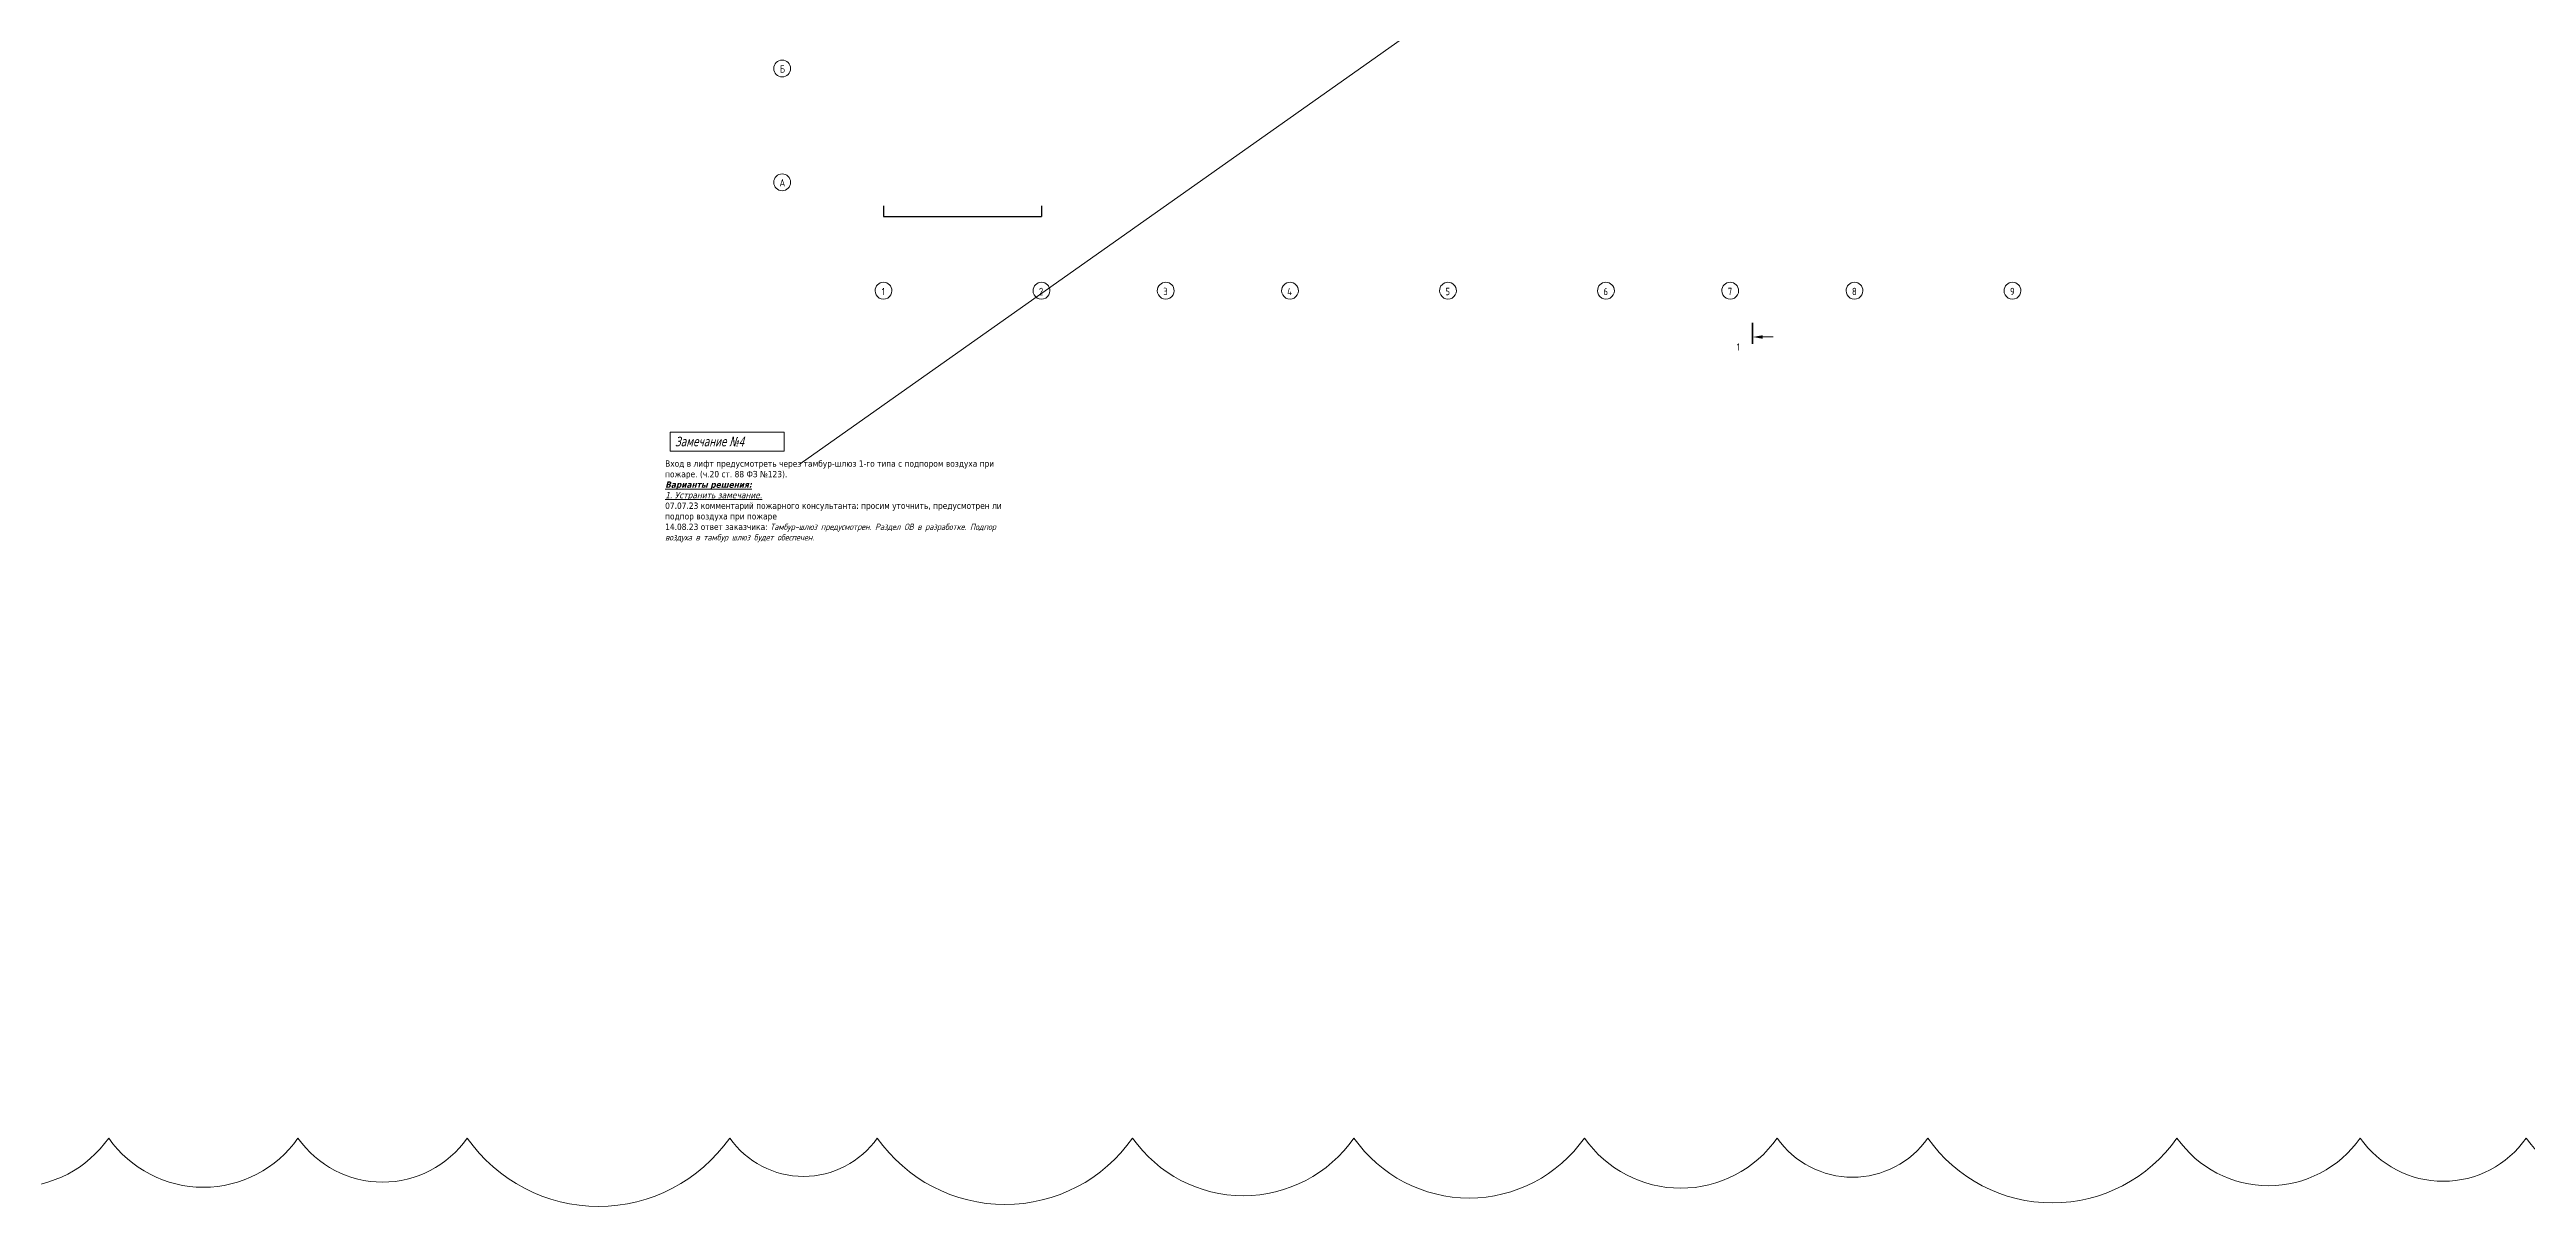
# Model space of a CAD drawing. Header units: millimetres. Extents: x -584918 to 2941280, y 3000189 to 4229862.
# Drawn here: x 131642 to 249239, y 3401522 to 3456426 of the extents above; entities that cross this region are included whole.
import ezdxf

# ---------------------------------------------------------------- set-up
doc = ezdxf.new("R2010")
doc.units = ezdxf.units.MM
doc.layers.get('Defpoints').update_dxf_attribs({"lineweight": 0})
for name, color, linetype, lineweight in [('Оси', 7, 'Continuous', 0), ('Разрезы', 7, 'Continuous', 0), ('экспертиза ДУ', 1, 'Continuous', 0), ('экспертиза ДУ пояснения', 6, 'Continuous', 0)]:
    doc.layers.add(name, color=color, linetype=linetype, lineweight=lineweight)
doc.styles.add('GOST Common_1', font='', dxfattribs={"height": 700})
doc.styles.add('GOST Common_4', font='', dxfattribs={"width": 0.8, "height": 700})
doc.styles.get("Standard").update_dxf_attribs({"font": 'arial.ttf'})
doc.styles.add('ЭКСПЕРТИЗА', font='tahoma.ttf')
doc.styles.get('GOST Common_1').set_extended_font_data('GOST Common')
doc.styles.get('GOST Common_4').set_extended_font_data('GOST Common')
doc.dimstyles.new('ISO-25', dxfattribs={"dimtxt": 2.5, "dimasz": 2.5, "dimexe": 1.25, "dimexo": 0.625, "dimtad": 1, "dimtxsty": 'Standard', "dimcen": 2.5, "dimadec": 0, "dimazin": 0, "dimtfac": 1, "dimtmove": 0, "dimatfit": 3, "dimfxl": 1, "dimarcsym": 0})

# ---------------------------------------------------------------- blocks, each defined once
blk = doc.blocks.new('Ось сетки - Круг_Ø8 мм-6577-АР Этаж 00')
at = {"layer": 'Оси'}
for start, end in [(360, 180), (180, 360)]:
    blk.add_arc((0, 0), 4, start, end, dxfattribs=at)
blk = doc.blocks.new('Разрез - Номер вида сзади_3_5 мм-64069-АР Этаж 00')
at = {"layer": 'Разрезы'}
for points in [[(9.8, 0.4), (9.8, -0.4), (-0.3, -0.4), (-0.3, 0.4)], [(2.2, -4.7), (3, 0), (3.8, -4.7)]]:
    blk.add_hatch(color=256, dxfattribs=at).paths.add_polyline_path(points)
at = {"layer": 'Разрезы', "lineweight": 20}
blk.add_line((3, -3), (3, -9.7), dxfattribs=at)
blk = doc.blocks.new('*D1164')
at = {"color": 0, "lineweight": -2, "transparency": 16777216}
for p, q in [((171236, 3449005), (171236, 3448495)), ((171238, 3448496), (178733, 3448496)), ((178736, 3449005), (178736, 3448495))]:
    blk.add_line(p, q, dxfattribs=at)
at = {"color": 0, "transparency": 16777216}
for points in [[(171238, 3448496), (171238, 3448496), (171236, 3448496)], [(178733, 3448496), (178733, 3448496), (178736, 3448496)]]:
    blk.add_solid(points, dxfattribs=at)
at = {"layer": 'Defpoints', "color": 0, "transparency": 16777216}
for p in [(171236, 3449006), (178736, 3449006), (178736, 3448496)]:
    blk.add_point(p, dxfattribs=at)
at = {"color": 0, "transparency": 16777216, "insert": (174986, 3448498), "char_height": 2.5, "attachment_point": 5}
blk.add_mtext('7500', dxfattribs=at)

msp = doc.modelspace()

# ---------------------------------------------------------------- linework, layer by layer
at = {"layer": 'экспертиза ДУ', "color": 2}
msp.add_lwpolyline([(125514.945, 3404768.655, 0.52056705), (134453.817, 3404768.655, 0.52056705), (143436.635, 3404768.655, 0.52056705), (151471.344, 3404768.655, 0.52056705), (163936.121, 3404768.655, 0.52056705), (170942.764, 3404768.655, 0.52056705), (183064.919, 3404768.655, 0.52056705), (193574.273, 3404768.655, 0.52056705), (204515.566, 3404768.655, 0.52056705), (213665.218, 3404768.655, 0.52056705), (220818.553, 3404768.655, 0.52056705), (232646.104, 3404768.655, 0.52056705), (241345.099, 3404768.655, 0.52056705), (249232.71, 3404768.655, 0.52056705), (259360.786, 3404768.655, 0.52056705)], format="xyb", dxfattribs=at)
at = {"layer": 'экспертиза ДУ пояснения'}
for points in [[(218496.68, 3472934.62), (167273.099, 3436762.638)], [(161112.466, 3438271.534), (166512.466, 3438271.534), (166512.466, 3437371.534), (161112.466, 3437371.534), (161112.466, 3438271.534)]]:
    msp.add_lwpolyline(points, dxfattribs=at)

# ---------------------------------------------------------------- block references
at = {"layer": 'Оси', "xscale": 99.99999999999993, "yscale": 99.99999999999993, "zscale": 99.99999999999993}
for p, rotation in [((166427.541, 3455525.615), 269.9999999999994), ((166427.541, 3450125.615), 269.9999999999994), ((171235.907, 3444981.337), 180), ((178735.907, 3444981.337), 180), ((184635.907, 3444981.337), 180), ((190535.907, 3444981.337), 180), ((198035.907, 3444981.337), 180), ((205535.907, 3444981.337), 180), ((211435.907, 3444981.337), 180), ((217335.907, 3444981.337), 180), ((224835.907, 3444981.337), 180)]:
    msp.add_blockref('Ось сетки - Круг_Ø8 мм-6577-АР Этаж 00', p, dxfattribs=dict(at, rotation=rotation))
at = {"layer": 'Разрезы', "xscale": 99.99999999999993, "yscale": 99.99999999999993, "zscale": 99.99999999999993, "rotation": 89.99999999999947}
msp.add_blockref('Разрез - Номер вида сзади_3_5 мм-64069-АР Этаж 00', (212498.971, 3442484.264), dxfattribs=at)

# ---------------------------------------------------------------- texts
at = {"layer": 'Оси', "char_height": 350, "attachment_point": 1, "style": 'GOST Common_1'}
for s, insert, width in [('\\fGOST Common|b0|i0|c204|p34|;\\W.9;Б', (166314.218, 3455678.202), 310.25306), ('\\fGOST Common|b0|i0|c204|p34|;\\W.9;А', (166299.368, 3450278.202), 346.329), ('\\fGOST Common|b0|i0|c204|p34|;\\W.9;1', (171153.038, 3445118.616), 187.59487), ('\\fGOST Common|b0|i0|c204|p34|;\\W.9;2', (178617.488, 3445118.616), 274.17712), ('\\fGOST Common|b0|i0|c204|p34|;\\W.9;3', (184520.188, 3445118.616), 266.96194), ('\\fGOST Common|b0|i0|c204|p34|;\\W.9;4', (190402.638, 3445118.616), 310.25306), ('\\fGOST Common|b0|i0|c204|p34|;\\W.9;5', (197917.488, 3445118.616), 274.17712), ('\\fGOST Common|b0|i0|c204|p34|;\\W.9;6', (205417.488, 3445118.616), 274.17712), ('\\fGOST Common|b0|i0|c204|p34|;\\W.9;7', (211317.488, 3445118.616), 274.17712), ('\\fGOST Common|b0|i0|c204|p34|;\\W.9;8', (217217.488, 3445118.616), 274.17712), ('\\fGOST Common|b0|i0|c204|p34|;\\W.9;9', (224717.488, 3445118.616), 274.17712)]:
    msp.add_mtext(s, dxfattribs=dict(at, insert=insert, width=width))
at = {"layer": 'Разрезы', "insert": (211744.77, 3442485.972), "char_height": 350, "width": 166.751, "attachment_point": 1, "style": 'GOST Common_4'}
msp.add_mtext('\\fGOST Common|b0|i0|c204|p34|;\\W.8;1', dxfattribs=at)
at = {"layer": 'экспертиза ДУ пояснения', "style": 'ЭКСПЕРТИЗА', "oblique": 14.99997778, "width": 0.8}
msp.add_text('Замечание №4', height=450, dxfattribs=at).set_placement((161337.466, 3437596.534))
at = {"layer": 'экспертиза ДУ пояснения', "insert": (160869.418, 3436927.911), "char_height": 300, "width": 14474.18793, "attachment_point": 1, "style": 'ЭКСПЕРТИЗА'}
msp.add_mtext('Вход в лифт предусмотреть через тамбур-шлюз 1-го типа с подпором воздуха при пожаре. (ч.20 ст. 88 ФЗ №123).^J{\\fTahoma|b1|i1|c204|p34;\\L\\C6;Варианты решения:\\fTahoma|b0|i1|c204|p34;\\P1. Устранить замечание.\\P\\fTahoma|b0|i0|c204|p34;\\l\\C30;07.07.23 комментарий пожарного консультанта: просим уточнить, предусмотрен ли подпор воздуха при пожаре\\P\\C4;14.08.23 ответ заказчика: \\fISOCPEUR|b0|i0|c204|p34;\\Q14.99998;\\W0.8;Тамбур-шлюз предусмотрен. Раздел ОВ в разработке. Подпор воздуха в тамбур шлюз будет обеспечен.}', dxfattribs=at)

# ---------------------------------------------------------------- dimensions: what is measured, and where the dimension line sits
dim = msp.add_aligned_dim(p1=(171235.907, 3449006.072), p2=(178735.907, 3449006.072), distance=-509.991, dimstyle='ISO-25')
dim.commit()
dim.dimension.update_dxf_attribs({"geometry": '*D1164', "text_midpoint": (174985.907, 3448497.983)})

doc.saveas('drawing.dxf')
